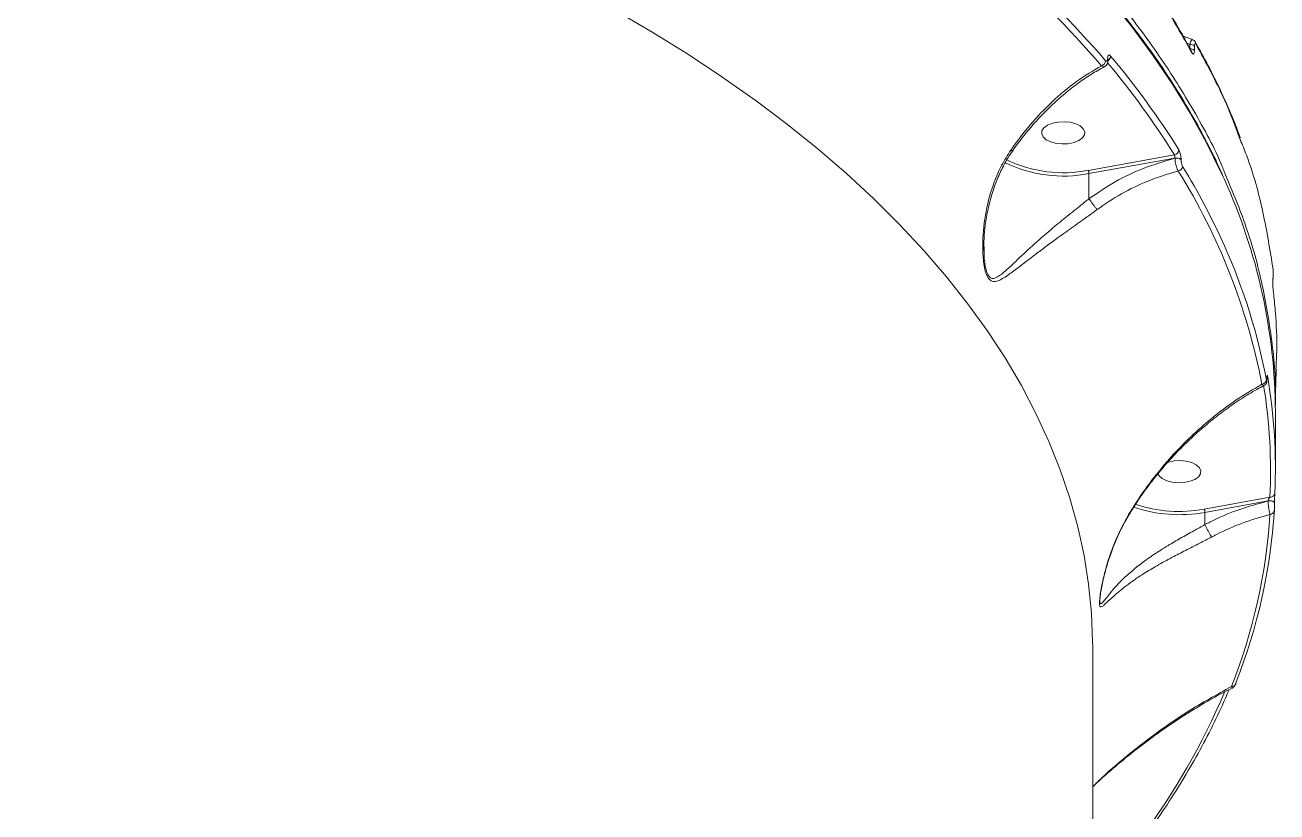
# Model space of a CAD drawing. Header units: millimetres. Extents: x -6104 to 7803, y -6013 to 4803.
# Drawn here: x 633.4 to 893.7, y 1284.2 to 1447.8 of the extents above; entities that cross this region are included whole.
import ezdxf

# ---------------------------------------------------------------- set-up
doc = ezdxf.new("R2010")
doc.units = ezdxf.units.MM
doc.layers.add('DIKOM_ОБЪЕКТ', color=7, linetype='Continuous')

msp = doc.modelspace()

# ---------------------------------------------------------------- linework, layer by layer
at = {"layer": 'DIKOM_ОБЪЕКТ', "color": 7, "linetype": 'Continuous', "lineweight": 15}
for p, q in [((874.243, 1445.489), (876.174, 1444.785)), ((875.051, 1444.026), (875.631, 1443.782)), ((875.631, 1443.782), (875.6, 1442.887)), ((876.574, 1442.521), (876.605, 1443.414)), ((858.53, 1440.809), (858.53, 1440.741)), ((858.613, 1440.604), (858.613, 1440.535)), ((876.007, 1442.349), (876.007, 1442.348)), ((872.405, 1420.816), (854.485, 1417.583)), ((854.649, 1416.911), (872.53, 1420.137)), ((872.53, 1420.137), (872.53, 1420.09)), ((873.814, 1419.76), (873.814, 1419.807)), ((854.649, 1411.67), (854.649, 1416.911)), ((832.844, 1400.88), (832.834, 1401.67)), ((892.959, 1395.647), (892.914, 1394.794)), ((892.96, 1395.599), (892.959, 1395.647)), ((892.915, 1394.746), (892.914, 1394.794)), ((891.657, 1374.285), (891.657, 1374.197)), ((891.661, 1374.238), (891.657, 1374.285)), ((891.661, 1374.15), (891.657, 1374.197)), ((891.661, 1374.238), (891.661, 1374.15)), ((893.419, 1367.346), (893.419, 1355.774)), ((892.293, 1349.628), (878.607, 1347.122)), ((878.772, 1346.45), (891.916, 1348.857)), ((891.916, 1348.857), (891.916, 1348.829)), ((878.772, 1343.917), (878.772, 1346.45)), ((893.251, 1348.372), (893.25, 1348.357)), ((893.251, 1348.343), (893.25, 1348.329)), ((893.251, 1348.372), (893.251, 1348.343)), ((878.772, 1343.917), (878.773, 1343.911)), ((855.419, 1318.53), (855.419, 1056.422))]:
    msp.add_line(p, q, dxfattribs=at)
at = {"layer": 'DIKOM_ОБЪЕКТ', "color": 7, "linetype": 'Continuous', "lineweight": 15, "flags": 128}
for points in [[(859.026, 1453.077), (863.694, 1447.278), (868.033, 1441.411), (872.04, 1435.482), (875.711, 1429.496), (879.043, 1423.457), (882.034, 1417.371), (882.804, 1415.671)], [(756.255, 1450.774), (763.955, 1446.269), (771.384, 1441.646), (778.535, 1436.909), (785.403, 1432.061), (791.981, 1427.108), (798.262, 1422.053), (804.241, 1416.903), (809.912, 1411.661), (815.27, 1406.332), (820.31, 1400.921), (825.028, 1395.434), (829.418, 1389.875), (833.477, 1384.25), (837.201, 1378.564), (840.587, 1372.822), (843.631, 1367.029), (846.331, 1361.192), (848.683, 1355.314), (850.687, 1349.403), (852.34, 1343.462), (853.64, 1337.499), (854.586, 1331.518), (855.178, 1325.524), (855.414, 1319.525), (855.419, 1318.53)], [(847.046, 1427.386), (846.04, 1426.978), (845.296, 1426.441), (844.878, 1425.817), (844.817, 1425.158), (845.119, 1424.517), (845.759, 1423.946), (846.686, 1423.491), (847.824, 1423.188), (849.082, 1423.063), (850.357, 1423.126), (851.546, 1423.371), (852.553, 1423.779), (853.296, 1424.317), (853.715, 1424.94), (853.776, 1425.599), (853.474, 1426.24), (852.833, 1426.811), (851.907, 1427.266), (850.768, 1427.569), (849.51, 1427.694), (848.235, 1427.631), (847.046, 1427.386)], [(868.997, 1354.487), (869.242, 1354.056), (869.882, 1353.484), (870.809, 1353.029), (871.947, 1352.727), (873.205, 1352.602), (874.48, 1352.665), (875.669, 1352.91), (876.676, 1353.318), (877.419, 1353.855), (877.838, 1354.479), (877.899, 1355.137), (877.597, 1355.779), (876.956, 1356.35), (876.029, 1356.805), (874.891, 1357.107), (873.633, 1357.232), (872.358, 1357.169), (871.169, 1356.924), (871.169, 1356.924)], [(891.916, 1348.857), (892.152, 1348.884), (892.394, 1348.881), (892.627, 1348.849), (892.839, 1348.788), (893.016, 1348.703), (893.148, 1348.599), (893.228, 1348.481), (893.251, 1348.372)], [(891.916, 1348.829), (892.152, 1348.856), (892.394, 1348.853), (892.627, 1348.82), (892.839, 1348.76), (893.016, 1348.675), (893.148, 1348.571), (893.228, 1348.453), (893.251, 1348.343)], [(885.16, 1310.756), (885.189, 1310.852), (885.206, 1311.009)]]:
    msp.add_lwpolyline(points, dxfattribs=at)
at = {"layer": 'DIKOM_ОБЪЕКТ', "color": 7, "linetype": 'Continuous', "lineweight": 15}
for centre, radius, start, end in [((672.969, 1279.527), 245.267, 40.98438, 55.54514), ((672.524, 1278.83), 244.733, 40.98458, 55.54488), ((875.698, 1441.669), 1.222, 44.18039, 94.60768), ((875.726, 1442.562), 1.224, 44.09608, 94.44949), ((876.209, 1443.848), 0.707, 356.52587, 30.30383), ((856.954, 1440.462), 1.166, 285.66924, 356.23058), ((858.298, 1440.596), 0.314, 1.25419, 42.65683), ((858.297, 1440.527), 0.316, 2.09668, 42.60918), ((726.182, 1329.311), 172.495, 32.03785, 39.88981), ((858.036, 1441.408), 1.121, 300.83074, 357.00207), ((726.62, 1329.997), 173.105, 32.04004, 40.03614), ((875.411, 1442.023), 0.679, 356.50348, 29.70343), ((872.251, 1421.915), 1.109, 277.97602, 355.64511), ((849.294, 1444.053), 27.665, 244.01715, 281.15956), ((849.294, 1443.928), 26.851, 244.126, 281.14654), ((872.882, 1418.845), 1.34, 45.90722, 105.21559), ((872.882, 1418.797), 1.34, 45.90722, 105.21559), ((873.02, 1418.486), 1.1, 281.13409, 355.77411), ((762.426, 1348.354), 130.561, 10.91841, 31.93037), ((751.737, 1343.428), 143.521, 24.0308, 31.49391), ((775.426, 1366.757), 117.995, 0.28613, 24.49092), ((769.73, 1351.172), 123.934, 10.6067, 24.14853), ((890.571, 1374.061), 0.978, 273.07783, 355.4907), ((780.609, 1354.912), 111.809, 357.29115, 9.19689), ((891.028, 1374.622), 0.795, 321.90549, 359.65359), ((781.272, 1355.768), 112.146, 357.29333, 9.67577), ((892.373, 1350.547), 0.923, 265.04188, 355.34042), ((873.456, 1375.756), 29.784, 251.37623, 280.28168), ((873.413, 1375.011), 28.369, 251.31503, 280.54983), ((775.361, 1354.374), 118.095, 338.45682, 356.36166), ((892.313, 1346.947), 0.907, 268.61941, 355.7902), ((774.692, 1353.518), 117.837, 338.45701, 356.36134), ((884.388, 1311.081), 0.837, 263.74046, 337.17109), ((744.638, 1368.237), 150.348, 323.41321, 336.82261)]:
    msp.add_arc(centre, radius, start, end, dxfattribs=at)
for points, knots in [([(474.42, 1584.146), (476.441, 1584.139), (482.3, 1584.119), (491.995, 1583.961), (503.494, 1583.619), (514.97, 1583.112), (526.415, 1582.443), (537.82, 1581.613), (549.177, 1580.622), (560.477, 1579.471), (571.712, 1578.161), (582.872, 1576.692), (593.951, 1575.066), (604.939, 1573.283), (615.828, 1571.346), (626.61, 1569.256), (637.277, 1567.014), (647.821, 1564.622), (658.235, 1562.081), (668.509, 1559.395), (678.637, 1556.564), (688.61, 1553.59), (698.422, 1550.476), (708.065, 1547.225), (717.532, 1543.838), (726.816, 1540.318), (735.909, 1536.669), (744.805, 1532.891), (753.497, 1528.989), (761.979, 1524.965), (770.244, 1520.822), (778.286, 1516.563), (786.099, 1512.192), (793.677, 1507.711), (801.015, 1503.124), (808.106, 1498.434), (814.945, 1493.645), (821.528, 1488.761), (827.849, 1483.784), (833.903, 1478.719), (839.686, 1473.57), (845.194, 1468.34), (850.421, 1463.033), (855.364, 1457.653), (860.02, 1452.205), (864.384, 1446.692), (868.454, 1441.119), (872.225, 1435.49), (875.7, 1429.81), (878.852, 1424.081), (881.19, 1419.462), (882.367, 1416.741), (882.706, 1415.959)], [0, 0, 0, 0, 0.010755, 0.0311879, 0.0516214, 0.0720549, 0.0924885, 0.1129222, 0.133356, 0.15379, 0.1742241, 0.1946585, 0.2150931, 0.235528, 0.2559631, 0.2763985, 0.2968343, 0.3172704, 0.3377069, 0.3581439, 0.3785812, 0.3990192, 0.4194575, 0.4398964, 0.4603359, 0.4807759, 0.5012165, 0.5216577, 0.5420994, 0.5625418, 0.5829849, 0.6034283, 0.6238724, 0.6443169, 0.664762, 0.6852075, 0.7056531, 0.7260988, 0.7465444, 0.7669897, 0.7874344, 0.8078782, 0.8283207, 0.8487616, 0.8692003, 0.8896364, 0.9100693, 0.9304984, 0.9509233, 0.9713434, 0.9917579, 1, 1, 1, 1]), ([(882.782, 1417.311), (882.644, 1417.661), (880.962, 1421.929), (876.555, 1429.977), (869.423, 1441.51), (860.821, 1452.908), (850.918, 1464.146), (839.887, 1474.972), (827.803, 1485.36), (814.751, 1495.292), (800.516, 1504.93), (785.099, 1514.227), (768.526, 1523.142), (751.896, 1531.124), (735.417, 1538.235), (719.266, 1544.547), (702.484, 1550.473), (685.108, 1555.988), (667.328, 1561.037), (649.232, 1565.596), (632.813, 1569.273), (622.294, 1571.32), (618.01, 1572.153)], [0, 0, 0, 0, 0.00498233, 0.06074718, 0.11646919, 0.17380977, 0.23119714, 0.28853766, 0.34425961, 0.40002442, 0.45574659, 0.51308714, 0.57047437, 0.62781487, 0.67631067, 0.72486327, 0.77341565, 0.82242837, 0.87144075, 0.91921932, 0.967106, 1, 1, 1, 1]), ([(862.185, 1464.196), (862.265, 1464.088), (863.829, 1461.966), (866.621, 1457.834), (870.518, 1451.811), (873.636, 1446.646), (875.349, 1443.501), (875.977, 1442.349)], [0, 0, 0, 0, 0.0147836, 0.2900186, 0.5656674, 0.8408519, 1, 1, 1, 1]), ([(862.299, 1463.774), (862.549, 1463.424), (863.802, 1461.67), (866.924, 1457.152), (871.419, 1450.225), (874.531, 1444.731), (876.089, 1441.982)], [0, 0, 0, 0, 0.0480627, 0.2403225, 0.6198797, 1, 1, 1, 1]), ([(876.163, 1444.752), (876.122, 1444.76), (876.03, 1444.778), (875.869, 1444.539), (875.729, 1444.179), (875.658, 1443.889), (875.631, 1443.782)], [0, 0, 0, 0, 0.2390362, 0.533583, 0.8281915, 1, 1, 1, 1]), ([(876.089, 1441.982), (876.138, 1441.907), (876.236, 1441.757), (876.374, 1441.739), (876.482, 1441.885), (876.552, 1442.159), (876.567, 1442.406), (876.574, 1442.521)], [0, 0, 0, 0, 0.2131268, 0.4264613, 0.6306004, 0.8289309, 1, 1, 1, 1]), ([(876.163, 1444.756), (876.202, 1444.747), (876.346, 1444.712), (876.545, 1444.557), (876.722, 1444.372), (876.791, 1444.242), (876.817, 1444.193)], [0, 0, 0, 0, 0.129574, 0.4707004, 0.7963647, 1, 1, 1, 1]), ([(876.605, 1443.414), (876.61, 1443.491), (876.621, 1443.656), (876.666, 1443.839), (876.736, 1443.941), (876.823, 1443.939), (876.884, 1443.85), (876.915, 1443.805)], [0, 0, 0, 0, 0.1798667, 0.3800983, 0.5812054, 0.7907188, 1, 1, 1, 1]), ([(876.864, 1444.072), (877.723, 1442.541), (879.653, 1439.1), (882.278, 1433.695), (884.528, 1428.64), (885.695, 1425.5), (886.137, 1424.313)], [0, 0, 0, 0, 0.2352154, 0.5286657, 0.8218071, 1, 1, 1, 1]), ([(876.915, 1443.805), (878.983, 1440.005), (882.541, 1433.467), (885.045, 1426.801), (886.094, 1424.011)], [0, 0, 0, 0, 0.58132, 1, 1, 1, 1]), ([(858.607, 1440.539), (858.609, 1440.499), (858.618, 1440.245), (858.535, 1439.852), (858.285, 1439.402), (858.031, 1439.251), (857.934, 1439.194)], [0, 0, 0, 0, 0.0734049, 0.4671208, 0.7978403, 1, 1, 1, 1]), ([(858.53, 1440.741), (858.525, 1440.654), (858.517, 1440.48), (858.451, 1440.312), (858.353, 1440.24), (858.236, 1440.265), (858.155, 1440.349), (858.118, 1440.386)], [0, 0, 0, 0, 0.2039554, 0.4079805, 0.6134985, 0.8265087, 1, 1, 1, 1]), ([(859.156, 1441.35), (859.101, 1441.407), (858.977, 1441.535), (858.799, 1441.573), (858.65, 1441.459), (858.549, 1441.205), (858.536, 1440.941), (858.53, 1440.809)], [0, 0, 0, 0, 0.1741702, 0.389585, 0.5958048, 0.7978824, 1, 1, 1, 1]), ([(858.625, 1440.775), (858.625, 1440.777), (858.627, 1440.782), (858.615, 1440.723), (858.614, 1440.643), (858.613, 1440.604)], [0, 0, 0, 0, 0.1809461, 0.5970938, 1, 1, 1, 1]), ([(857.27, 1439.339), (855.525, 1438.304), (851.989, 1436.206), (847.021, 1432.009), (842.379, 1427.226), (839.729, 1423.622), (838.387, 1421.798)], [0, 0, 0, 0, 0.2536074, 0.5139767, 0.7539743, 1, 1, 1, 1]), ([(857.94, 1439.154), (857.449, 1438.898), (856.036, 1438.164), (853.715, 1436.667), (851.001, 1434.697), (848.345, 1432.483), (845.783, 1430.066), (843.329, 1427.469), (841.027, 1424.696), (839.508, 1422.746), (838.812, 1421.691), (838.785, 1421.65)], [0, 0, 0, 0, 0.07069317, 0.20330757, 0.33619653, 0.46936448, 0.60221873, 0.73349308, 0.86442361, 0.99484555, 1, 1, 1, 1]), ([(857.27, 1439.339), (857.362, 1439.278), (857.57, 1439.14), (857.799, 1439.097), (857.897, 1439.176), (857.918, 1439.193)], [0, 0, 0, 0, 0.3889162, 0.8709724, 1, 1, 1, 1]), ([(838.387, 1421.798), (837.724, 1420.747), (836.387, 1418.63), (834.559, 1414.379), (833.07, 1409.021), (832.48, 1403.637), (832.562, 1399.847), (832.822, 1397.718), (833.175, 1396.165), (833.757, 1394.947), (834.649, 1394.353), (835.936, 1394.59), (837.679, 1395.671), (840.198, 1397.552), (842.892, 1399.632), (845.68, 1401.717), (848.133, 1403.518), (850.975, 1405.564), (853.808, 1407.581), (855.608, 1408.889), (856.3, 1409.391)], [0, 0, 0, 0, 0.056355, 0.1136137, 0.2103723, 0.309985, 0.3619813, 0.3883027, 0.4153392, 0.4457397, 0.4740999, 0.5167988, 0.5802349, 0.6452966, 0.7405625, 0.789712, 0.8388467, 0.8993629, 0.9613642, 1, 1, 1, 1]), ([(838.8, 1421.636), (838.621, 1421.394), (837.878, 1420.391), (836.788, 1418.421), (835.518, 1415.711), (834.463, 1412.742), (833.628, 1409.545), (833.07, 1406.393), (832.817, 1403.489), (832.758, 1401.71), (832.804, 1400.892), (832.805, 1400.883)], [0, 0, 0, 0, 0.0405717, 0.1684863, 0.303897, 0.4468525, 0.5967057, 0.7541997, 0.8825836, 0.9985681, 1, 1, 1, 1]), ([(838.387, 1421.798), (838.427, 1421.776), (838.544, 1421.715), (838.714, 1421.64), (838.752, 1421.652), (838.773, 1421.658)], [0, 0, 0, 0, 0.1828003, 0.5309781, 1, 1, 1, 1]), ([(873.814, 1419.807), (873.812, 1419.905), (873.806, 1420.153), (873.752, 1420.603), (873.649, 1421.096), (873.512, 1421.539), (873.409, 1421.733), (873.357, 1421.831)], [0, 0, 0, 0, 0.1407786, 0.3553017, 0.5700404, 0.7849648, 1, 1, 1, 1]), ([(886.094, 1424.011), (886.536, 1422.931), (888.575, 1417.943), (891.023, 1408.926), (892.303, 1400.967), (892.943, 1396.987)], [0, 0, 0, 0, 0.1214153, 0.5607073, 1, 1, 1, 1]), ([(872.53, 1420.09), (870.275, 1419.433), (866.034, 1418.197), (859.993, 1415.299), (856.444, 1412.889), (854.649, 1411.67)], [0, 0, 0, 0, 0.3593334, 0.6759009, 1, 1, 1, 1]), ([(872.405, 1420.816), (872.419, 1420.783), (872.448, 1420.718), (872.485, 1420.569), (872.513, 1420.403), (872.528, 1420.253), (872.53, 1420.17), (872.53, 1420.137)], [0, 0, 0, 0, 0.215112, 0.4300865, 0.64484, 0.8592877, 1, 1, 1, 1]), ([(872.53, 1420.09), (872.538, 1419.959), (872.559, 1419.629), (872.655, 1419.031), (872.815, 1418.377), (873.017, 1417.792), (873.161, 1417.535), (873.232, 1417.407)], [0, 0, 0, 0, 0.1423785, 0.3572674, 0.571684, 0.7857565, 1, 1, 1, 1]), ([(874.117, 1418.405), (874.083, 1418.469), (874.015, 1418.599), (873.925, 1418.895), (873.856, 1419.225), (873.819, 1419.527), (873.816, 1419.693), (873.814, 1419.76)], [0, 0, 0, 0, 0.2142708, 0.4284423, 0.6429132, 0.8577349, 1, 1, 1, 1]), ([(854.485, 1417.583), (854.491, 1417.574), (854.503, 1417.555), (854.533, 1417.497), (854.574, 1417.394), (854.615, 1417.234), (854.643, 1417.064), (854.647, 1416.962), (854.649, 1416.911)], [0, 0, 0, 0, 0.0701792, 0.1414103, 0.3560259, 0.5706442, 0.7853693, 1, 1, 1, 1]), ([(856.3, 1409.391), (857.968, 1410.532), (861.345, 1412.842), (866.36, 1415.209), (870.368, 1416.65), (872.489, 1417.21), (873.232, 1417.407)], [0, 0, 0, 0, 0.318196, 0.6439708, 0.8752552, 1, 1, 1, 1]), ([(893.367, 1368.726), (893.386, 1369.084), (893.614, 1373.552), (892.795, 1382.138), (890.752, 1394.428), (887.463, 1406.181), (884.278, 1413.755), (882.782, 1417.311)], [0, 0, 0, 0, 0.0219467, 0.2736523, 0.5255632, 0.7772684, 1, 1, 1, 1]), ([(854.65, 1411.665), (854.65, 1411.664), (853.998, 1411.152), (852.322, 1409.807), (849.679, 1407.694), (846.301, 1404.906), (842.777, 1401.802), (839.718, 1398.968), (837.405, 1396.722), (835.815, 1395.435), (834.637, 1394.963), (833.872, 1395.386), (833.503, 1396.109), (833.22, 1396.978), (833.005, 1398.058), (832.839, 1399.497), (832.843, 1400.459), (832.844, 1400.88)], [0, 0, 0, 0, 0.0000504, 0.0590042, 0.1536215, 0.2483617, 0.3985874, 0.5490209, 0.6475895, 0.74576, 0.8083765, 0.8483665, 0.8819765, 0.8911912, 0.9301992, 0.9694745, 1, 1, 1, 1]), ([(854.649, 1411.67), (854.649, 1411.669), (854.649, 1411.667), (854.65, 1411.665), (854.65, 1411.665)], [0, 0, 0, 0, 0.6113483, 1, 1, 1, 1]), ([(856.3, 1409.391), (856.287, 1409.411), (856.235, 1409.488), (856.085, 1409.705), (855.803, 1410.105), (855.413, 1410.645), (855.005, 1411.198), (854.769, 1411.509), (854.65, 1411.665)], [0, 0, 0, 0, 0.0380822, 0.1491836, 0.3618892, 0.5746055, 0.7873142, 1, 1, 1, 1]), ([(892.96, 1395.599), (892.949, 1395.4), (892.933, 1395.115), (892.92, 1394.831), (892.916, 1394.746)], [0, 0, 0, 0, 0.6999726, 1, 1, 1, 1]), ([(892.943, 1396.987), (892.948, 1396.943), (892.959, 1396.842), (892.971, 1396.605), (892.976, 1396.293), (892.972, 1395.95), (892.963, 1395.748), (892.959, 1395.647)], [0, 0, 0, 0, 0.1487792, 0.3487258, 0.5573483, 0.7790801, 1, 1, 1, 1]), ([(892.914, 1394.794), (892.908, 1394.647), (892.896, 1394.354), (892.893, 1393.853), (892.902, 1393.385), (892.921, 1392.993), (892.939, 1392.822), (892.947, 1392.739)], [0, 0, 0, 0, 0.2064397, 0.4133884, 0.6142398, 0.8134862, 1, 1, 1, 1]), ([(892.947, 1392.739), (892.986, 1392.415), (893.181, 1390.793), (893.56, 1386.636), (893.815, 1381.432), (893.608, 1377.602), (893.533, 1376.233)], [0, 0, 0, 0, 0.0578239, 0.289128, 0.74576, 1, 1, 1, 1]), ([(891.823, 1374.617), (891.82, 1374.634), (891.798, 1374.761), (891.759, 1374.912), (891.715, 1374.953), (891.682, 1374.85), (891.661, 1374.635), (891.658, 1374.402), (891.657, 1374.285)], [0, 0, 0, 0, 0.0392357, 0.2872382, 0.4951908, 0.670999, 0.8353007, 1, 1, 1, 1]), ([(893.632, 1376.229), (893.572, 1375.043), (893.443, 1372.491), (893.434, 1370.038), (893.429, 1368.724)], [0, 0, 0, 0, 0.4644936, 1, 1, 1, 1]), ([(890.624, 1373.084), (888.837, 1372.048), (885.239, 1369.961), (880.335, 1366.248), (875.294, 1361.796), (871.152, 1357.439), (867.59, 1353.02), (865.086, 1349.56), (863.597, 1347.145), (862.877, 1345.978)], [0, 0, 0, 0, 0.1738748, 0.3501395, 0.4880593, 0.692274, 0.797115, 0.9019381, 1, 1, 1, 1]), ([(891.085, 1372.867), (890.046, 1372.296), (887.919, 1371.129), (884.723, 1369.043), (881.505, 1366.696), (878.339, 1364.11), (875.277, 1361.327), (872.372, 1358.392), (869.661, 1355.348), (867.168, 1352.222), (864.92, 1349.1), (863.597, 1346.962), (862.962, 1345.936)], [0, 0, 0, 0, 0.0999201, 0.2045384, 0.3099541, 0.416005, 0.5213107, 0.6240332, 0.7237712, 0.8203344, 0.9137784, 1, 1, 1, 1]), ([(890.624, 1373.084), (890.639, 1373.066), (890.742, 1372.942), (890.912, 1372.803), (891.035, 1372.841), (891.089, 1372.858)], [0, 0, 0, 0, 0.0872426, 0.5981926, 1, 1, 1, 1]), ([(891.66, 1374.152), (891.66, 1374.137), (891.662, 1373.992), (891.653, 1373.797), (891.625, 1373.568), (891.548, 1373.324), (891.406, 1373.096), (891.244, 1372.923), (891.114, 1372.873), (891.083, 1372.861)], [0, 0, 0, 0, 0.0278443, 0.2710809, 0.4682356, 0.603113, 0.7572616, 0.943124, 1, 1, 1, 1]), ([(891.657, 1374.197), (891.656, 1374.121), (891.654, 1373.969), (891.64, 1373.83), (891.619, 1373.766), (891.59, 1373.795), (891.564, 1373.892), (891.549, 1373.972), (891.547, 1373.984)], [0, 0, 0, 0, 0.1673399, 0.3344816, 0.5091365, 0.7130642, 0.9577174, 1, 1, 1, 1]), ([(891.675, 1374.625), (891.675, 1374.625), (891.678, 1374.631), (891.671, 1374.598), (891.666, 1374.505), (891.66, 1374.346), (891.662, 1374.194), (891.663, 1374.135)], [0, 0, 0, 0, 0.00299652, 0.19086551, 0.43771715, 0.78273575, 1, 1, 1, 1]), ([(891.916, 1348.829), (889.749, 1348.235), (885.639, 1347.108), (881.293, 1345.208), (879.116, 1344.093), (878.772, 1343.917)], [0, 0, 0, 0, 0.4843378, 0.9185194, 1, 1, 1, 1]), ([(892.293, 1349.628), (892.249, 1349.583), (892.163, 1349.494), (892.047, 1349.311), (891.967, 1349.132), (891.932, 1349.001), (891.918, 1348.918), (891.917, 1348.879), (891.916, 1348.857)], [0, 0, 0, 0, 0.26854, 0.5229279, 0.7426067, 0.8691051, 0.9242178, 1, 1, 1, 1]), ([(891.916, 1348.829), (891.919, 1348.74), (891.931, 1348.447), (891.977, 1347.865), (892.065, 1347.141), (892.177, 1346.474), (892.253, 1346.184), (892.291, 1346.04)], [0, 0, 0, 0, 0.0942627, 0.3122832, 0.541191, 0.7713995, 1, 1, 1, 1]), ([(893.25, 1348.357), (893.251, 1348.424), (893.251, 1348.641), (893.255, 1349.076), (893.265, 1349.622), (893.279, 1350.13), (893.288, 1350.358), (893.293, 1350.472)], [0, 0, 0, 0, 0.0931501, 0.3038946, 0.5302262, 0.7651737, 1, 1, 1, 1]), ([(878.607, 1347.122), (878.612, 1347.115), (878.624, 1347.096), (878.654, 1347.039), (878.696, 1346.932), (878.738, 1346.773), (878.766, 1346.603), (878.77, 1346.501), (878.772, 1346.45)], [0, 0, 0, 0, 0.05363986, 0.1414456, 0.35605112, 0.57076016, 0.78536233, 1, 1, 1, 1]), ([(893.218, 1346.88), (893.222, 1346.958), (893.23, 1347.114), (893.24, 1347.461), (893.247, 1347.835), (893.25, 1348.135), (893.25, 1348.284), (893.25, 1348.329)], [0, 0, 0, 0, 0.2336374, 0.4673172, 0.6955576, 0.9086946, 1, 1, 1, 1]), ([(862.877, 1345.978), (861.943, 1344.244), (860.054, 1340.732), (858.407, 1335.872), (857.52, 1332.316), (857.113, 1330.172), (856.901, 1328.687), (856.822, 1327.522), (856.909, 1326.828), (857.182, 1326.724), (857.619, 1327.006), (858.364, 1327.702), (859.753, 1329.049), (861.78, 1330.766), (864.054, 1332.413), (866.171, 1333.811), (868.769, 1335.369), (871.708, 1336.98), (874.726, 1338.547), (877.516, 1339.957), (879.344, 1340.903), (880.174, 1341.333)], [0, 0, 0, 0, 0.0913254, 0.1848736, 0.2390175, 0.2664366, 0.2946539, 0.3210544, 0.3475158, 0.3830347, 0.418292, 0.4536304, 0.5268346, 0.6259289, 0.6770926, 0.7282386, 0.7903871, 0.8540605, 0.9046383, 0.9566776, 1, 1, 1, 1]), ([(878.773, 1343.911), (878.773, 1343.91), (877.997, 1343.487), (876.284, 1342.533), (873.68, 1341.083), (870.861, 1339.433), (868.105, 1337.676), (864.989, 1335.467), (862, 1332.924), (859.881, 1330.72), (858.584, 1329.086), (857.811, 1328.072), (857.271, 1327.452), (856.992, 1327.44), (856.897, 1327.739), (856.922, 1328.102), (856.923, 1328.122)], [0, 0, 0, 0, 0.00003504, 0.06220718, 0.13732474, 0.21252411, 0.30609958, 0.39979624, 0.55032446, 0.70106777, 0.77171942, 0.84241211, 0.91249775, 0.96214701, 0.99793544, 1, 1, 1, 1]), ([(862.969, 1345.931), (862.484, 1345.093), (861.444, 1343.298), (860.114, 1340.364), (858.994, 1337.403), (858.174, 1334.734), (857.637, 1332.639), (857.402, 1331.466), (857.304, 1330.977)], [0, 0, 0, 0, 0.1777394, 0.380985, 0.5924649, 0.7631612, 0.9012464, 1, 1, 1, 1]), ([(862.877, 1345.978), (862.896, 1345.967), (862.957, 1345.933), (862.966, 1345.931), (862.972, 1345.93)], [0, 0, 0, 0, 0.3232147, 1, 1, 1, 1]), ([(880.174, 1341.333), (880.166, 1341.345), (880.098, 1341.437), (879.933, 1341.689), (879.646, 1342.177), (879.328, 1342.763), (879.017, 1343.376), (878.854, 1343.732), (878.773, 1343.911)], [0, 0, 0, 0, 0.0259518, 0.2095735, 0.4071757, 0.6047798, 0.8023922, 1, 1, 1, 1]), ([(880.174, 1341.333), (880.505, 1341.506), (882.584, 1342.592), (886.594, 1344.384), (890.368, 1345.481), (892.291, 1346.04)], [0, 0, 0, 0, 0.084992, 0.5334654, 1, 1, 1, 1]), ([(857.304, 1330.977), (857.297, 1330.947), (857.201, 1330.486), (857.083, 1329.718), (856.964, 1328.829), (856.922, 1328.283), (856.923, 1328.155), (856.923, 1328.122)], [0, 0, 0, 0, 0.025411, 0.385175, 0.6805621, 0.9179479, 1, 1, 1, 1]), ([(884.297, 1310.248), (881.225, 1308.556), (876.13, 1305.75), (869.114, 1300.944), (863.193, 1296.382), (858.603, 1292.545), (856.066, 1290.044), (855.419, 1289.407)], [0, 0, 0, 0, 0.31045711, 0.51489846, 0.71932621, 0.92847409, 1, 1, 1, 1]), ([(884.49, 1309.924), (883.995, 1309.684), (882.057, 1308.744), (878.666, 1306.83), (874.311, 1304.178), (869.932, 1301.229), (865.54, 1298.014), (861.233, 1294.571), (857.844, 1291.676), (855.961, 1289.87), (855.419, 1289.35)], [0, 0, 0, 0, 0.0496352, 0.1942682, 0.3409767, 0.4897727, 0.640592, 0.7935033, 0.9405765, 1, 1, 1, 1]), ([(884.297, 1310.248), (884.34, 1310.117), (884.41, 1309.899), (884.462, 1309.928), (884.483, 1309.939)], [0, 0, 0, 0, 0.6014259, 1, 1, 1, 1]), ([(885.144, 1310.765), (885.108, 1310.656), (885.041, 1310.457), (884.868, 1310.207), (884.679, 1310), (884.529, 1309.937), (884.489, 1309.921)], [0, 0, 0, 0, 0.3525889, 0.6428164, 0.9049702, 1, 1, 1, 1]), ([(883.78, 1309.574), (883.537, 1308.997), (882.48, 1306.479), (880.391, 1302.048), (877.392, 1296.3), (874.08, 1290.598), (870.53, 1285.043), (867.821, 1281.153), (866.351, 1279.141), (866.167, 1278.889)], [0, 0, 0, 0, 0.0553271, 0.241058, 0.4268293, 0.6126539, 0.7985291, 0.9747143, 1, 1, 1, 1])]:
    msp.add_open_spline(points, degree=3, knots=knots, dxfattribs=at)

doc.saveas('drawing.dxf')
